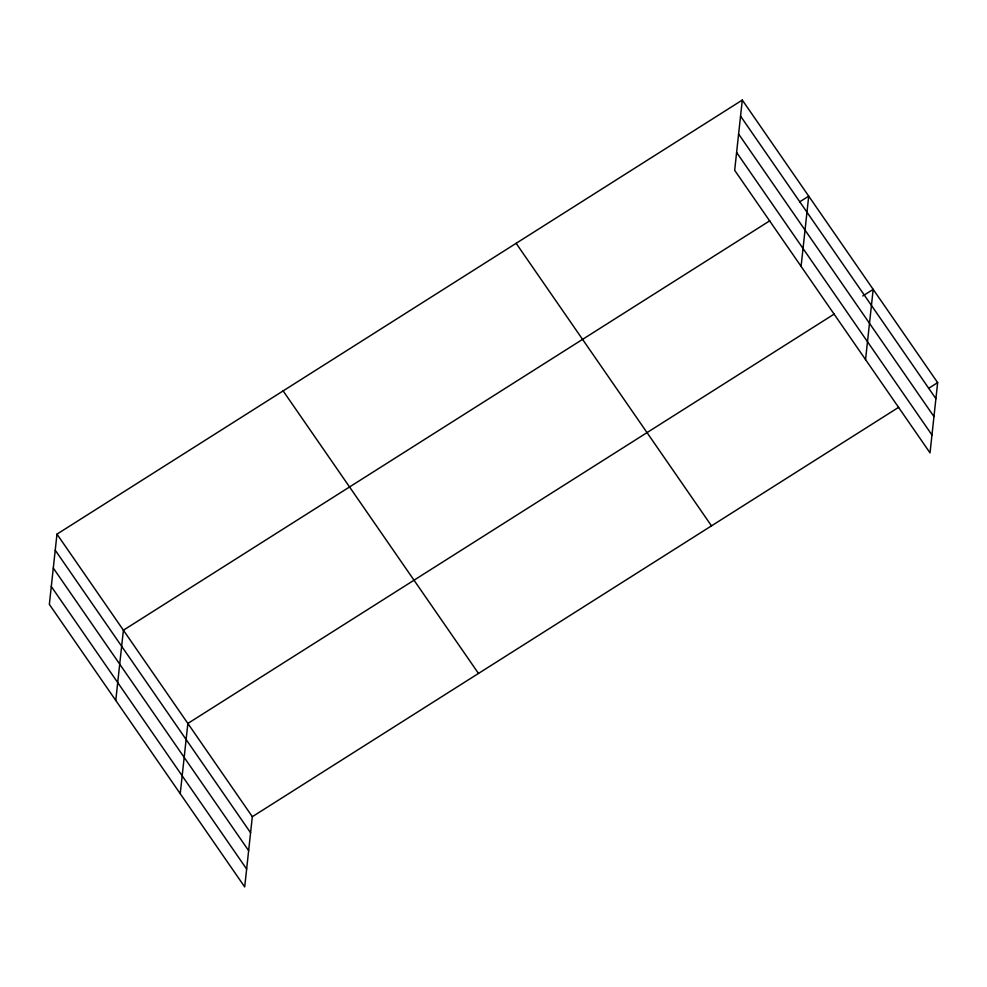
<?xml version="1.0" encoding="UTF-8"?>
<svg xmlns="http://www.w3.org/2000/svg" width="987" height="987" viewBox="0 0 987 987"><rect width="100%" height="100%" fill="white"/><g stroke="black" fill="none" stroke-linecap="round" stroke-linejoin="round"><path stroke-width="1.48" d="M56.975 534.14L49.35 604.377L244.702 886.931L252.327 816.693L56.975 534.14L742.298 100.069L937.65 382.623L930.025 452.86L734.673 170.307L742.298 100.069M115.763 700.449L123.4 630.212L769.724 220.829M180.239 793.684L187.863 723.446L834.188 314.076M801.086 266.379L808.723 196.142L799.618 201.903M865.55 359.613L873.187 289.376L862.786 295.964M252.327 816.693L898.663 407.31M928.557 388.385L937.65 382.623M740.558 116.145L935.91 398.686M738.609 134.022L933.961 416.563M736.61 152.43L931.962 434.983M516.139 243.308L711.491 525.861M283.133 390.901L478.485 673.442M55.235 550.203L250.587 832.757M53.298 568.08L248.638 850.634M51.287 586.5L246.639 869.053"/></g></svg>
